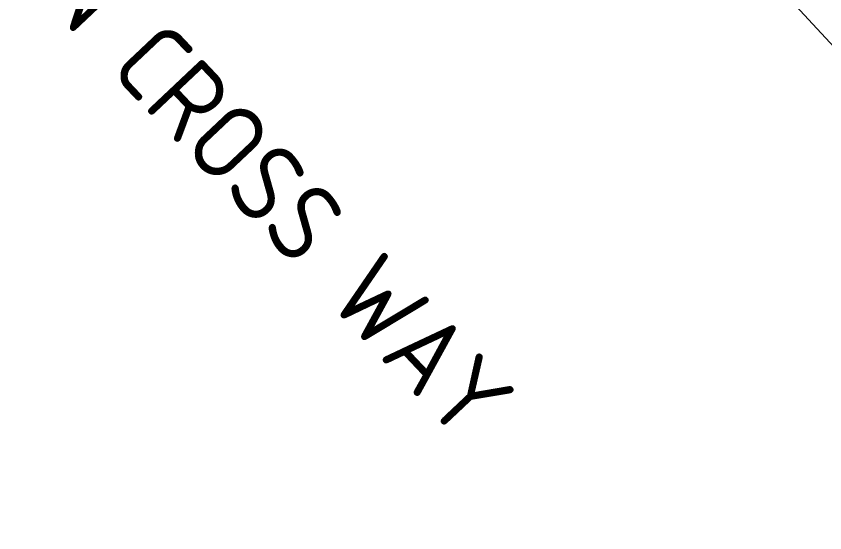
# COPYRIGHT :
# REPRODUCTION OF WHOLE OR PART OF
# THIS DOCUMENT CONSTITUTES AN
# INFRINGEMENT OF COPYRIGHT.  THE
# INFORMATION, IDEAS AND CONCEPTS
# Model space of a CAD drawing. Header units: metres. Extents: x 507606 to 508087, y 6966978 to 6967359.
# Drawn here: x 507740.45 to 507782.78, y 6967110.32 to 6967137.37 of the extents above; entities that cross this region are included whole.
import ezdxf

# ---------------------------------------------------------------- set-up
doc = ezdxf.new("R2010")
doc.units = ezdxf.units.M
doc.layers.add('C_TEXT_5.0', color=4, linetype='Continuous')
doc.layers.add('D_UG_PIPES', color=142, linetype='EXIST_SWD', lineweight=0)
doc.styles.add('ISOCP', font='isocp.shx')
doc.styles.get("Standard").update_dxf_attribs({"font": 'ARIALN.TTF'})
doc.linetypes.add('EXIST_SWD', pattern='A,5,-2.5,5,-2,["SWD",Standard,S=2.5,R=0,X=0,Y=-1.25],-8,5,-2.5,5,-2.5', length=37.5)

# ---------------------------------------------------------------- blocks, each defined once
blk = doc.blocks.new('XE_SURVEY')
at = {"layer": 'D_UG_PIPES', "flags": 128}
blk.add_lwpolyline([(507730.39, 6967192.149), (507734.956, 6967187.093), (507748.424, 6967172.325), (507762.335, 6967157.828), (507776.089, 6967143.52), (507789.792, 6967128.719), (507803.398, 6967114.121), (507817.013, 6967099.51), (507829.191, 6967086.966), (507847.66, 6967072.393), (507863.731, 6967060.243), (507881.366, 6967049.225), (507899.904, 6967040.191)], dxfattribs=at)

msp = doc.modelspace()

# ---------------------------------------------------------------- texts
at = {"layer": 'C_TEXT_5.0', "insert": (507730.386, 6967156.141), "char_height": 4, "width": 55.04, "attachment_point": 1, "rotation": 313.3396, "style": 'ISOCP', "bg_fill": 3, "box_fill_scale": 1.25, "bg_fill_color": 256, "bg_fill_transparency": 0}
msp.add_mtext('SOUTHERN CROSS WAY', dxfattribs=at)

# ---------------------------------------------------------------- next in the draw order: block references
msp.add_blockref('XE_SURVEY', (0, 0))

doc.saveas('drawing.dxf')
